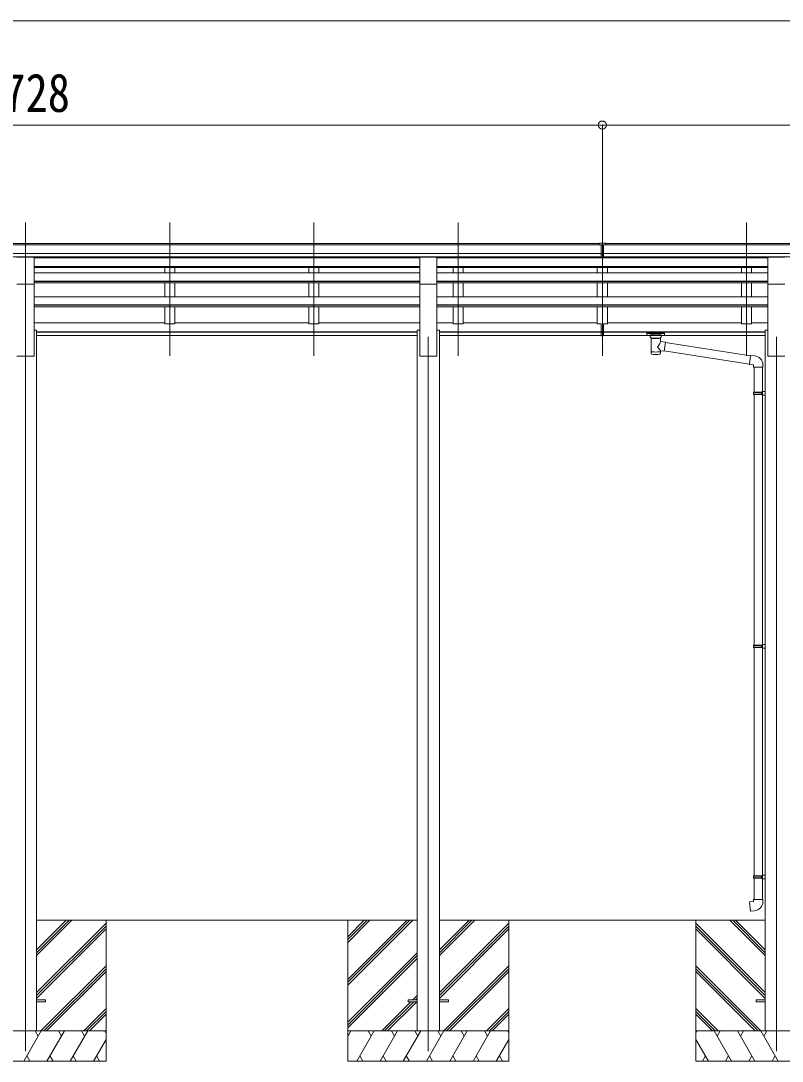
# Model space of a CAD drawing. Units: millimetres at full size, sheet at 1:40; details may follow other scales. Extents: x -11181 to 11305, y -7804 to 7716.
# Drawn here: x -224 to 3556, y -4999 to 167 of the extents above; entities that cross this region are included whole.
import ezdxf
from ezdxf.enums import TextEntityAlignment as Align

# ---------------------------------------------------------------- set-up
doc = ezdxf.new("R2010")
doc.units = ezdxf.units.MM
doc.header["$LTSCALE"] = 40
doc.header["$PDMODE"] = 32
doc.header["$PDSIZE"] = 40
for name, color, linetype, lineweight in [('0-0_0', 7, 'Continuous', 9), ('0-1_本体', 4, 'Continuous', 9), ('0-2_部品', 7, 'Continuous', 9), ('0-3_ELV2', 7, 'Continuous', 9), ('0-8_PARTS2', 2, 'Continuous', 9), ('0-A_寸法', 6, 'Continuous', 9)]:
    doc.layers.add(name, color=color, linetype=linetype, lineweight=lineweight)
doc.styles.add('ＭＳ ゴシック', font='')
doc.styles.get('ＭＳ ゴシック').set_extended_font_data('MS Gothic')

msp = doc.modelspace()

# ---------------------------------------------------------------- linework, layer by layer
at = {"layer": '0-0_0'}
for p, q in [((-145.7, -4474.39), (30.13, -4298.56)), ((-145.7, -4460.25), (15.98, -4298.56)), ((-145.7, -4446.1), (1.84, -4298.56)), ((-145.7, -4298.56), (1744.3, -4298.56)), ((-145.7, -4658.23), (199.3, -4313.24)), ((-145.7, -4672.38), (199.3, -4327.38)), ((199.3, -4298.56), (199.3, -4998.56)), ((1399.3, -4298.56), (1399.3, -4998.56)), ((1399.3, -4592.73), (1693.48, -4298.56)), ((1399.3, -4606.88), (1707.62, -4298.56)), ((1399.3, -4621.02), (1721.76, -4298.56)), ((1399.3, -4408.89), (1509.63, -4298.56)), ((1399.3, -4394.75), (1495.48, -4298.56)), ((1399.3, -4380.6), (1481.34, -4298.56)), ((1854.3, -4474.39), (2030.13, -4298.56)), ((1854.3, -4460.25), (2015.98, -4298.56)), ((1854.3, -4446.1), (2001.84, -4298.56)), ((1854.3, -4298.56), (3472.3, -4298.56)), ((1854.3, -4658.23), (2199.3, -4313.24)), ((1854.3, -4672.38), (2199.3, -4327.38)), ((2199.3, -4298.56), (2199.3, -4998.56)), ((3127.3, -4298.56), (3127.3, -4998.56)), ((3472.3, -4658.23), (3127.3, -4313.24)), ((3472.3, -4672.38), (3127.3, -4327.38)), ((3472.3, -4474.39), (3296.46, -4298.56)), ((3472.3, -4460.25), (3310.61, -4298.56)), ((3472.3, -4446.1), (3324.75, -4298.56)), ((-145.7, -4686.52), (199.3, -4341.52)), ((1854.3, -4686.52), (2199.3, -4341.52)), ((3472.3, -4686.52), (3127.3, -4341.52)), ((1399.3, -4804.87), (1744.3, -4459.87)), ((1399.3, -4819.01), (1744.3, -4474.01)), ((1399.3, -4833.15), (1744.3, -4488.15)), ((-123.9, -4848.56), (199.3, -4525.37)), ((-109.75, -4848.56), (199.3, -4539.51)), ((1876.1, -4848.56), (2199.3, -4525.37)), ((1890.25, -4848.56), (2199.3, -4539.51)), ((3450.49, -4848.56), (3127.3, -4525.37)), ((3436.35, -4848.56), (3127.3, -4539.51)), ((-95.61, -4848.56), (199.3, -4553.65)), ((1904.39, -4848.56), (2199.3, -4553.65)), ((3422.2, -4848.56), (3127.3, -4553.65)), ((1722.24, -4694.06), (1744.3, -4672)), ((1736.38, -4694.06), (1744.3, -4686.14)), ((88.24, -4848.56), (199.3, -4737.5)), ((102.38, -4848.56), (199.3, -4751.64)), ((1567.74, -4848.56), (1713.24, -4703.06)), ((1581.88, -4848.56), (1727.38, -4703.06)), ((1596.02, -4848.56), (1741.52, -4703.06)), ((2088.24, -4848.56), (2199.3, -4737.5)), ((2102.38, -4848.56), (2199.3, -4751.64)), ((3238.35, -4848.56), (3127.3, -4737.5)), ((3224.21, -4848.56), (3127.3, -4751.64)), ((116.52, -4848.56), (199.3, -4765.78)), ((2116.52, -4848.56), (2199.3, -4765.78)), ((3210.07, -4848.56), (3127.3, -4765.78)), ((199.3, -4848.56), (-600.7, -4848.56)), ((-209.55, -4998.56), (-122.95, -4848.56)), ((-137.95, -4874.54), (-152.95, -4848.56)), ((-94.08, -4998.56), (-7.47, -4848.56)), ((-22.48, -4874.54), (-37.48, -4848.56)), ((21.39, -4998.56), (108, -4848.56)), ((77.99, -4848.56), (93, -4874.54)), ((193.46, -4848.56), (199.3, -4858.66)), ((2199.3, -4848.56), (1399.3, -4848.56)), ((1399.3, -4876.06), (1415.17, -4848.56)), ((1444.04, -4998.56), (1530.64, -4848.56)), ((1515.64, -4874.54), (1500.64, -4848.56)), ((1559.51, -4998.56), (1646.11, -4848.56)), ((1631.11, -4874.54), (1616.11, -4848.56)), ((1674.98, -4998.56), (1761.58, -4848.56)), ((1746.58, -4874.54), (1731.58, -4848.56)), ((1790.45, -4998.56), (1877.05, -4848.56)), ((1862.05, -4874.54), (1847.05, -4848.56)), ((1905.92, -4998.56), (1992.53, -4848.56)), ((1977.52, -4874.54), (1962.52, -4848.56)), ((2021.39, -4998.56), (2108, -4848.56)), ((2077.99, -4848.56), (2093, -4874.54)), ((2193.46, -4848.56), (2199.3, -4858.66)), ((3127.3, -4848.56), (3927.3, -4848.56)), ((3133.13, -4848.56), (3127.3, -4858.66)), ((3305.2, -4998.56), (3218.6, -4848.56)), ((3248.6, -4848.56), (3233.6, -4874.54)), ((3420.67, -4998.56), (3334.07, -4848.56)), ((3349.07, -4874.54), (3364.07, -4848.56)), ((3536.14, -4998.56), (3449.54, -4848.56)), ((3464.54, -4874.54), (3479.54, -4848.56)), ((136.86, -4998.56), (199.3, -4890.42)), ((2136.86, -4998.56), (2199.3, -4890.42)), ((3189.73, -4998.56), (3127.3, -4890.42)), ((-600.7, -4998.56), (199.3, -4998.56)), ((-194.55, -4972.58), (-179.55, -4998.56)), ((-79.08, -4972.58), (-64.08, -4998.56)), ((36.39, -4972.58), (51.39, -4998.56)), ((151.86, -4972.58), (166.86, -4998.56)), ((1399.3, -4998.56), (2199.3, -4998.56)), ((1459.04, -4972.58), (1474.04, -4998.56)), ((1574.51, -4972.58), (1589.51, -4998.56)), ((1689.98, -4972.58), (1704.98, -4998.56)), ((1805.45, -4972.58), (1820.45, -4998.56)), ((1920.92, -4972.58), (1935.92, -4998.56)), ((2036.39, -4972.58), (2051.39, -4998.56)), ((2151.86, -4972.58), (2166.86, -4998.56)), ((3927.3, -4998.56), (3127.3, -4998.56)), ((3174.73, -4972.58), (3159.73, -4998.56)), ((3290.2, -4972.58), (3275.2, -4998.56)), ((3405.67, -4972.58), (3390.67, -4998.56)), ((3521.14, -4972.58), (3506.14, -4998.56))]:
    msp.add_line(p, q, dxfattribs=at)
at = {"layer": '0-1_本体'}
for p, q in [((-3058.2, -938.88), (2646.8, -938.88)), ((-3058.2, -944.24), (2646.8, -944.24)), ((8384.8, -938.88), (2679.8, -938.88)), ((8384.8, -944.24), (2679.8, -944.24)), ((-3058.2, -987.76), (2656.8, -987.76)), ((-3058.2, -1005.43), (2656.8, -1005.43)), ((-158.2, -1007.8), (1756.8, -1007.8)), ((-158.2, -1010.32), (1756.8, -1010.32)), ((490.3, -1007.8), (490.3, -1010.32)), ((540.3, -1007.8), (540.3, -1010.32)), ((1206.3, -1007.8), (1206.3, -1010.32)), ((1256.3, -1007.8), (1256.3, -1010.32)), ((1841.8, -1007.92), (2656.8, -1007.92)), ((1841.8, -1010.32), (2663.3, -1010.32)), ((1922.3, -1007.8), (1922.3, -1010.32)), ((1972.3, -1007.8), (1972.3, -1010.32)), ((3484.8, -1010.32), (2663.3, -1010.32)), ((8384.8, -987.76), (2669.8, -987.76)), ((8384.8, -1005.43), (2669.8, -1005.43)), ((3484.8, -1007.92), (2669.8, -1007.92)), ((3354.3, -1007.8), (3354.3, -1010.32)), ((3404.3, -1007.8), (3404.3, -1010.32)), ((-158.2, -1052.35), (1756.8, -1052.35)), ((-158.2, -1054.04), (1756.8, -1054.04)), ((-158.2, -1057.63), (1756.8, -1057.63)), ((-158.2, -1084.73), (1756.8, -1084.73)), ((490.3, -1057.63), (490.3, -1084.73)), ((540.3, -1057.63), (540.3, -1084.73)), ((1206.3, -1057.63), (1206.3, -1084.73)), ((1256.3, -1057.63), (1256.3, -1084.73)), ((1841.8, -1052.35), (2663.3, -1052.35)), ((1841.8, -1054.04), (2663.3, -1054.04)), ((1841.8, -1057.63), (2663.3, -1057.63)), ((1841.8, -1084.73), (2663.3, -1084.73)), ((1922.3, -1057.63), (1922.3, -1084.73)), ((1972.3, -1057.63), (1972.3, -1084.73)), ((2638.3, -1084.73), (2638.3, -1057.63)), ((3484.8, -1052.35), (2663.3, -1052.35)), ((3484.8, -1054.04), (2663.3, -1054.04)), ((3484.8, -1057.63), (2663.3, -1057.63)), ((3484.8, -1084.73), (2663.3, -1084.73)), ((2688.3, -1084.73), (2688.3, -1057.63)), ((3354.3, -1057.63), (3354.3, -1084.73)), ((3404.3, -1057.63), (3404.3, -1084.73)), ((-158.2, -1125.36), (1756.8, -1125.36)), ((-158.2, -1127.04), (1756.8, -1127.04)), ((-158.2, -1133.83), (1756.8, -1133.83)), ((490.3, -1133.83), (490.3, -1203.22)), ((540.3, -1133.83), (540.3, -1203.22)), ((1206.3, -1133.83), (1206.3, -1203.22)), ((1256.3, -1133.83), (1256.3, -1203.22)), ((1841.8, -1125.36), (2663.3, -1125.36)), ((1841.8, -1127.04), (2663.3, -1127.04)), ((1841.8, -1133.83), (2663.3, -1133.83)), ((1922.3, -1133.83), (1922.3, -1203.22)), ((1972.3, -1133.83), (1972.3, -1203.22)), ((2638.3, -1203.22), (2638.3, -1133.83)), ((3484.8, -1125.36), (2663.3, -1125.36)), ((3484.8, -1127.04), (2663.3, -1127.04)), ((3484.8, -1133.83), (2663.3, -1133.83)), ((2688.3, -1203.22), (2688.3, -1133.83)), ((3354.3, -1133.83), (3354.3, -1203.22)), ((3404.3, -1133.83), (3404.3, -1203.22)), ((-158.2, -1498.56), (-158.2, -1140.56)), ((1756.8, -1498.56), (1756.8, -1140.56)), ((1841.8, -1498.56), (1841.8, -1140.56)), ((3484.8, -1498.56), (3484.8, -1140.56)), ((-158.2, -1203.22), (1756.8, -1203.22)), ((1841.8, -1203.22), (2663.3, -1203.22)), ((3484.8, -1203.22), (2663.3, -1203.22)), ((-158.2, -1242.36), (1756.8, -1242.36)), ((-158.2, -1244.03), (1756.8, -1244.03)), ((-158.2, -1253.67), (1756.8, -1253.67)), ((490.3, -1253.67), (490.3, -1337.95)), ((1206.3, -1253.67), (1206.3, -1337.95)), ((1841.8, -1242.36), (2663.3, -1242.36)), ((1841.8, -1244.03), (2663.3, -1244.03)), ((1841.8, -1253.67), (2663.3, -1253.67)), ((1922.3, -1253.67), (1922.3, -1337.95)), ((2638.3, -1337.95), (2638.3, -1253.67)), ((3484.8, -1242.36), (2663.3, -1242.36)), ((3484.8, -1244.03), (2663.3, -1244.03)), ((3484.8, -1253.67), (2663.3, -1253.67)), ((2688.3, -1337.95), (2688.3, -1253.67)), ((3404.3, -1253.67), (3404.3, -1337.95)), ((-158.2, -1333.15), (490.3, -1333.15)), ((540.3, -1332.73), (1206.3, -1332.73)), ((1256.3, -1332.73), (1756.8, -1332.73)), ((1841.8, -1332.73), (1922.3, -1332.73)), ((1972.3, -1332.73), (2638.3, -1332.73)), ((2656.8, -1337.95), (2638.3, -1337.95)), ((2669.8, -1337.95), (2688.3, -1337.95)), ((3354.3, -1332.73), (2688.3, -1332.73)), ((3484.8, -1332.73), (3404.3, -1332.73)), ((-158.2, -1368.56), (-145.7, -1368.56)), ((-145.7, -1368.56), (-145.7, -4848.56)), ((-145.7, -1377.04), (1744.3, -1377.04)), ((-145.7, -1378.42), (1744.3, -1378.42)), ((1744.3, -1368.56), (1756.8, -1368.56)), ((1744.3, -1368.56), (1744.3, -4848.56)), ((1841.8, -1368.56), (1854.3, -1368.56)), ((1854.3, -1368.56), (1854.3, -4848.56)), ((1854.3, -1377.04), (2656.8, -1377.04)), ((1854.3, -1378.42), (2656.8, -1378.42)), ((3472.3, -1377.04), (2669.8, -1377.04)), ((3472.3, -1378.42), (2669.8, -1378.42)), ((3484.8, -1368.56), (3472.3, -1368.56)), ((3472.3, -1368.56), (3472.3, -4848.56)), ((-145.7, -1395.6), (1744.3, -1395.6)), ((1854.3, -1395.6), (2656.8, -1395.6)), ((3472.3, -1395.6), (2669.8, -1395.6)), ((-243.2, -1498.56), (-158.2, -1498.56)), ((1756.8, -1498.56), (1841.8, -1498.56)), ((3569.8, -1498.56), (3484.8, -1498.56))]:
    msp.add_line(p, q, dxfattribs=at)
for points in [[(540.3, -1253.67), (540.3, -1337.95), (490.3, -1337.95)], [(1256.3, -1253.67), (1256.3, -1337.95), (1206.3, -1337.95)], [(1972.3, -1253.67), (1972.3, -1337.95), (1922.3, -1337.95)], [(3354.3, -1253.67), (3354.3, -1337.95), (3404.3, -1337.95)]]:
    msp.add_lwpolyline(points, dxfattribs=at)
at = {"layer": '0-2_部品'}
for p, q in [((-243.2, -1006.56), (-158.2, -1006.56)), ((-158.2, -1140.72), (-158.2, -1006.56)), ((1756.8, -1006.56), (1841.8, -1006.56)), ((1756.8, -1140.72), (1756.8, -1006.56)), ((1841.8, -1140.72), (1841.8, -1006.56)), ((3569.8, -1006.56), (3484.8, -1006.56)), ((3484.8, -1140.72), (3484.8, -1006.56)), ((-243.2, -1140.72), (-158.2, -1140.72)), ((1756.8, -1140.72), (1841.8, -1140.72)), ((3569.8, -1140.72), (3484.8, -1140.72)), ((2884.8, -1383.9), (2884.8, -1394.66)), ((2884.8, -1384.09), (2884.8, -1385.63)), ((2886.8, -1383.24), (2969.8, -1383.24)), ((2886.8, -1385.41), (2969.8, -1385.41)), ((2901.3, -1402.13), (2901.3, -1391.85)), ((2955.3, -1402.13), (2955.3, -1391.85)), ((2971.8, -1383.9), (2971.8, -1394.66)), ((2886.8, -1395.32), (2901.3, -1395.32)), ((2905.4, -1406.63), (2905.38, -1486.92)), ((2951.2, -1424.2), (2951.2, -1406.62)), ((2976.42, -1428.11), (2951.2, -1424.2)), ((2955.3, -1395.32), (2969.8, -1395.32)), ((2976.42, -1428.11), (2969.4, -1473.37)), ((3398.23, -1495.79), (2976.08, -1430.3)), ((2951.21, -1486.92), (2951.2, -1470.29)), ((2951.2, -1470.55), (2969.4, -1473.37)), ((3394.56, -1537.72), (2969.64, -1471.8)), ((3419.22, -1495.91), (3398.38, -1494.09)), ((3460.3, -1551.66), (3460.3, -1540.74)), ((3414.3, -1551.66), (3460.3, -1551.66)), ((3416.3, -1551.66), (3416.3, -1676.48)), ((3458.3, -1551.66), (3458.3, -1673.92)), ((3414.3, -1678.48), (3415.3, -1676.48)), ((3414.3, -1678.48), (3458.3, -1678.48)), ((3414.3, -1678.48), (3414.3, -1686.48)), ((3414.3, -1686.48), (3458.3, -1686.48)), ((3414.3, -1686.48), (3415.3, -1688.48)), ((3415.3, -1676.48), (3458.3, -1676.48)), ((3415.3, -1688.48), (3458.3, -1688.48)), ((3416.3, -1688.48), (3416.3, -2932.66)), ((3453.82, -1678.48), (3453.39, -1676.48)), ((3456.3, -1673.98), (3472.3, -1673.51)), ((3456.3, -1675.98), (3456.3, -1673.98)), ((3456.3, -1675.98), (3458.3, -1675.98)), ((3456.3, -1690.98), (3456.3, -1688.98)), ((3456.3, -1690.98), (3472.3, -1691.45)), ((3458.3, -1691.04), (3458.3, -2930.11)), ((3472.3, -1673.51), (3472.3, -1691.45)), ((3414.3, -2934.66), (3415.3, -2932.66)), ((3414.3, -2934.66), (3458.3, -2934.66)), ((3414.3, -2934.66), (3414.3, -2942.66)), ((3414.3, -2942.66), (3458.3, -2942.66)), ((3414.3, -2942.66), (3415.3, -2944.66)), ((3415.3, -2932.66), (3458.3, -2932.66)), ((3453.82, -2934.66), (3453.39, -2932.66)), ((3456.3, -2930.16), (3472.3, -2929.69)), ((3456.3, -2932.16), (3456.3, -2930.16)), ((3456.3, -2932.16), (3458.3, -2932.16)), ((3472.3, -2929.69), (3472.3, -2947.64)), ((3415.3, -2944.66), (3458.3, -2944.66)), ((3416.3, -2944.66), (3416.3, -4077.82)), ((3456.3, -2947.16), (3456.3, -2945.16)), ((3456.3, -2947.16), (3472.3, -2947.64)), ((3458.3, -2947.22), (3458.3, -4075.27)), ((3414.3, -4079.82), (3415.3, -4077.82)), ((3414.3, -4079.82), (3458.3, -4079.82)), ((3414.3, -4079.82), (3414.3, -4087.82)), ((3415.3, -4077.82), (3458.3, -4077.82)), ((3453.82, -4079.82), (3453.39, -4077.82)), ((3456.3, -4075.32), (3472.3, -4074.85)), ((3456.3, -4077.32), (3456.3, -4075.32)), ((3456.3, -4077.32), (3458.3, -4077.32)), ((3472.3, -4074.85), (3472.3, -4092.8)), ((3414.3, -4087.82), (3458.3, -4087.82)), ((3414.3, -4087.82), (3415.3, -4089.82)), ((3415.3, -4089.82), (3458.3, -4089.82)), ((3416.3, -4089.82), (3416.3, -4195.96)), ((3456.3, -4092.32), (3456.3, -4090.32)), ((3456.3, -4092.32), (3472.3, -4092.8)), ((3458.3, -4092.38), (3458.3, -4195.96)), ((3414.3, -4195.96), (3460.3, -4195.96)), ((3414.3, -4205.96), (3414.3, -4195.96)), ((3460.3, -4195.96), (3460.3, -4206.88))]:
    msp.add_line(p, q, dxfattribs=at)
at = {"layer": '0-2_部品', "color": 4}
for p, q in [((-100.7, -4694.06), (-145.7, -4694.06)), ((-100.7, -4694.06), (-100.7, -4703.06)), ((1699.3, -4694.06), (1699.3, -4703.06)), ((1744.3, -4694.06), (1699.3, -4694.06)), ((1899.3, -4694.06), (1854.3, -4694.06)), ((1899.3, -4694.06), (1899.3, -4703.06)), ((3427.3, -4694.06), (3427.3, -4703.06)), ((3427.3, -4694.06), (3472.3, -4694.06)), ((-100.7, -4703.06), (-145.7, -4703.06)), ((1744.3, -4703.06), (1699.3, -4703.06)), ((1899.3, -4703.06), (1854.3, -4703.06)), ((3427.3, -4703.06), (3472.3, -4703.06))]:
    msp.add_line(p, q, dxfattribs=at)
at = {"layer": '0-2_部品'}
for points in [[(2884.8, -1383.9), (2884.83, -1383.7), (2884.92, -1383.57), (2885.01, -1383.47), (2885.12, -1383.41), (2885.24, -1383.37), (2885.53, -1383.31), (2886.02, -1383.26), (2886.56, -1383.24), (2886.8, -1383.24)], [(2884.8, -1394.66), (2884.83, -1394.85), (2884.92, -1394.99), (2885.01, -1395.08), (2885.12, -1395.15), (2885.24, -1395.19), (2885.53, -1395.25), (2886.02, -1395.3), (2886.56, -1395.32), (2886.8, -1395.32)], [(2969.8, -1383.24), (2970.15, -1383.24), (2970.68, -1383.27), (2971.13, -1383.32), (2971.43, -1383.39), (2971.6, -1383.49), (2971.72, -1383.63), (2971.79, -1383.81), (2971.8, -1383.9)], [(2969.8, -1395.32), (2970.15, -1395.32), (2970.68, -1395.29), (2971.13, -1395.24), (2971.43, -1395.16), (2971.6, -1395.07), (2971.72, -1394.93), (2971.79, -1394.75), (2971.8, -1394.66)], [(2901.34, -1402.07), (2901.31, -1402.43), (2901.56, -1403.39), (2902.08, -1404.27), (2902.88, -1405.11), (2903.99, -1405.91), (2905.4, -1406.63)], [(2951.2, -1406.62), (2951.43, -1406.53), (2952.78, -1405.79), (2953.9, -1404.94), (2954.65, -1404.08), (2955.12, -1403.18), (2955.29, -1402.29)], [(3398.38, -1494.09), (3394.37, -1539.91), (3414.3, -1541.66), (3414.3, -1551.66)], [(3453.82, -1678.48), (3453.82, -1686.48), (3453.39, -1688.48)], [(3456.3, -1688.98), (3458.3, -1688.98), (3458.3, -1675.98)], [(3453.82, -2934.66), (3453.82, -2942.66), (3453.39, -2944.66)], [(3456.3, -2945.16), (3458.3, -2945.16), (3458.3, -2932.16)], [(3453.82, -4079.82), (3453.82, -4087.82), (3453.39, -4089.82)], [(3456.3, -4090.32), (3458.3, -4090.32), (3458.3, -4077.32)], [(3419.22, -4251.71), (3398.38, -4253.53), (3394.37, -4207.71), (3414.3, -4205.96)]]:
    msp.add_lwpolyline(points, dxfattribs=at)
for centre, start, end in [((3415.3, -1540.74), 0, 85), ((3415.3, -4206.88), 275, 0)]:
    msp.add_arc(centre, 45, start, end, dxfattribs=at)
for centre, major_axis, ratio, start_param, end_param in [((2886.8, -1385.63), (2, 0), 0.109601, 1.5707963, 3.1415927), ((2928.3, -1391.85), (27, 0), 0.122176, 6.2831853, 9.424778), ((2969.8, -1385.63), (2, 0), 0.109601, 0, 1.5707963), ((2928.31, -1407.08), (-22.91, 0.42), 0.072511, 0.0008029, 1.5715993), ((2928.31, -1408.71), (-22.91, 0.42), 0.072511, 0.0008029, 1.5715993), ((2928.28, -1407.08), (22.92, 0.42), 0.07247, 4.71158, 6.2823764), ((2928.28, -1408.71), (22.92, 0.42), 0.07247, 4.71158, 6.2823764), ((2928.3, -1450.74), (-22.81, -26.62), 0.234429, 1.6855472, 3.1268519), ((2939.3, -1402.13), (16, 0), 0.361356, 6.2636979, 6.2831853), ((2928.3, -1486.92), (22.92, 0), 0.101955, 3.1415499, 6.2833984), ((2928.3, -1474.48), (22.91, 0), 0.122865, 3.1415927, 6.2831853), ((2930.85, -1448.1), (20.32, -22.25), 0.045535, 0.0389954, 1.3075346)]:
    msp.add_ellipse(centre, major_axis=major_axis, ratio=ratio, start_param=start_param, end_param=end_param, dxfattribs=at)
at = {"layer": '0-3_ELV2'}
for p, q in [((2646.8, -945.32), (2646.8, -937.47)), ((2646.8, -945.32), (2656.8, -945.32)), ((2663.3, -946.13), (2656.8, -945.74)), ((2656.8, -947.32), (2669.8, -947.32)), ((2669.8, -945.79), (2663.3, -946.11)), ((2669.8, -1008.94), (2669.8, -943.67)), ((2656.8, -988.84), (2663.3, -989)), ((2656.8, -1007.88), (2663.3, -1008.28)), ((2663.3, -989), (2669.8, -988.84)), ((2663.3, -1008.28), (2669.8, -1007.88)), ((2656.8, -1375.02), (2656.8, -1337.95)), ((2669.8, -1375.02), (2669.8, -1337.95)), ((2656.8, -1375.02), (2669.8, -1375.02)), ((2656.8, -1397.26), (2656.8, -1375.02)), ((2656.8, -1380.42), (2669.8, -1380.42)), ((2669.8, -1397.26), (2669.8, -1375.02)), ((2656.8, -1396.19), (2663.3, -1396.59)), ((2663.3, -1396.59), (2669.8, -1396.19))]:
    msp.add_line(p, q, dxfattribs=at)
for points in [[(2646.8, -937.47), (2664.8, -937.32), (2679.8, -937.45)], [(2669.8, -1008.94), (2663.3, -1009.34), (2656.8, -1008.94), (2656.8, -943.6)], [(2669.8, -945.27), (2679.8, -945.18), (2679.8, -937.45)], [(2669.8, -989.94), (2666.54, -990.02), (2663.3, -990.1), (2660.05, -990.02), (2656.8, -989.94)], [(2669.8, -1397.26), (2663.3, -1397.66), (2656.8, -1397.26)]]:
    msp.add_lwpolyline(points, dxfattribs=at)
msp.add_ellipse((2687.87, -947.62), major_axis=(24.57, -1.51), ratio=0.121868, start_param=3.1422238, end_param=3.1491027, dxfattribs=at)
at = {"layer": '0-8_PARTS2'}
for p, q in [((-200.7, -1496.21), (-200.7, -833.69)), ((515.3, -1496.21), (515.3, -833.69)), ((1231.3, -1496.21), (1231.3, -833.69)), ((1947.3, -1496.21), (1947.3, -833.69)), ((2663.3, -1496.21), (2663.3, -833.69)), ((3379.3, -1496.21), (3379.3, -833.69)), ((-200.7, -1411.25), (-200.7, -4948.56)), ((1799.3, -1402.42), (1799.3, -4948.56)), ((3527.3, -1402.42), (3527.3, -4948.56))]:
    msp.add_line(p, q, dxfattribs=at)
at = {"layer": '0-A_寸法'}
for p, q in [((-3084.7, 167.34), (8411.3, 167.34)), ((-3064.7, -350.2), (2663.3, -350.2)), ((2663.3, -350.2), (2663.3, -895.82)), ((8391.3, -350.2), (2663.3, -350.2))]:
    msp.add_line(p, q, dxfattribs=at)
msp.add_point((2663.3, -350.2), dxfattribs=at)

# ---------------------------------------------------------------- texts
at = {"layer": '0-A_寸法', "color": 7, "style": 'ＭＳ ゴシック', "width": 0.85}
msp.add_text('5728', height=190.6, dxfattribs=at).set_placement((-420.7, -342.2), align=Align.BOTTOM_LEFT)

doc.saveas('drawing.dxf')
